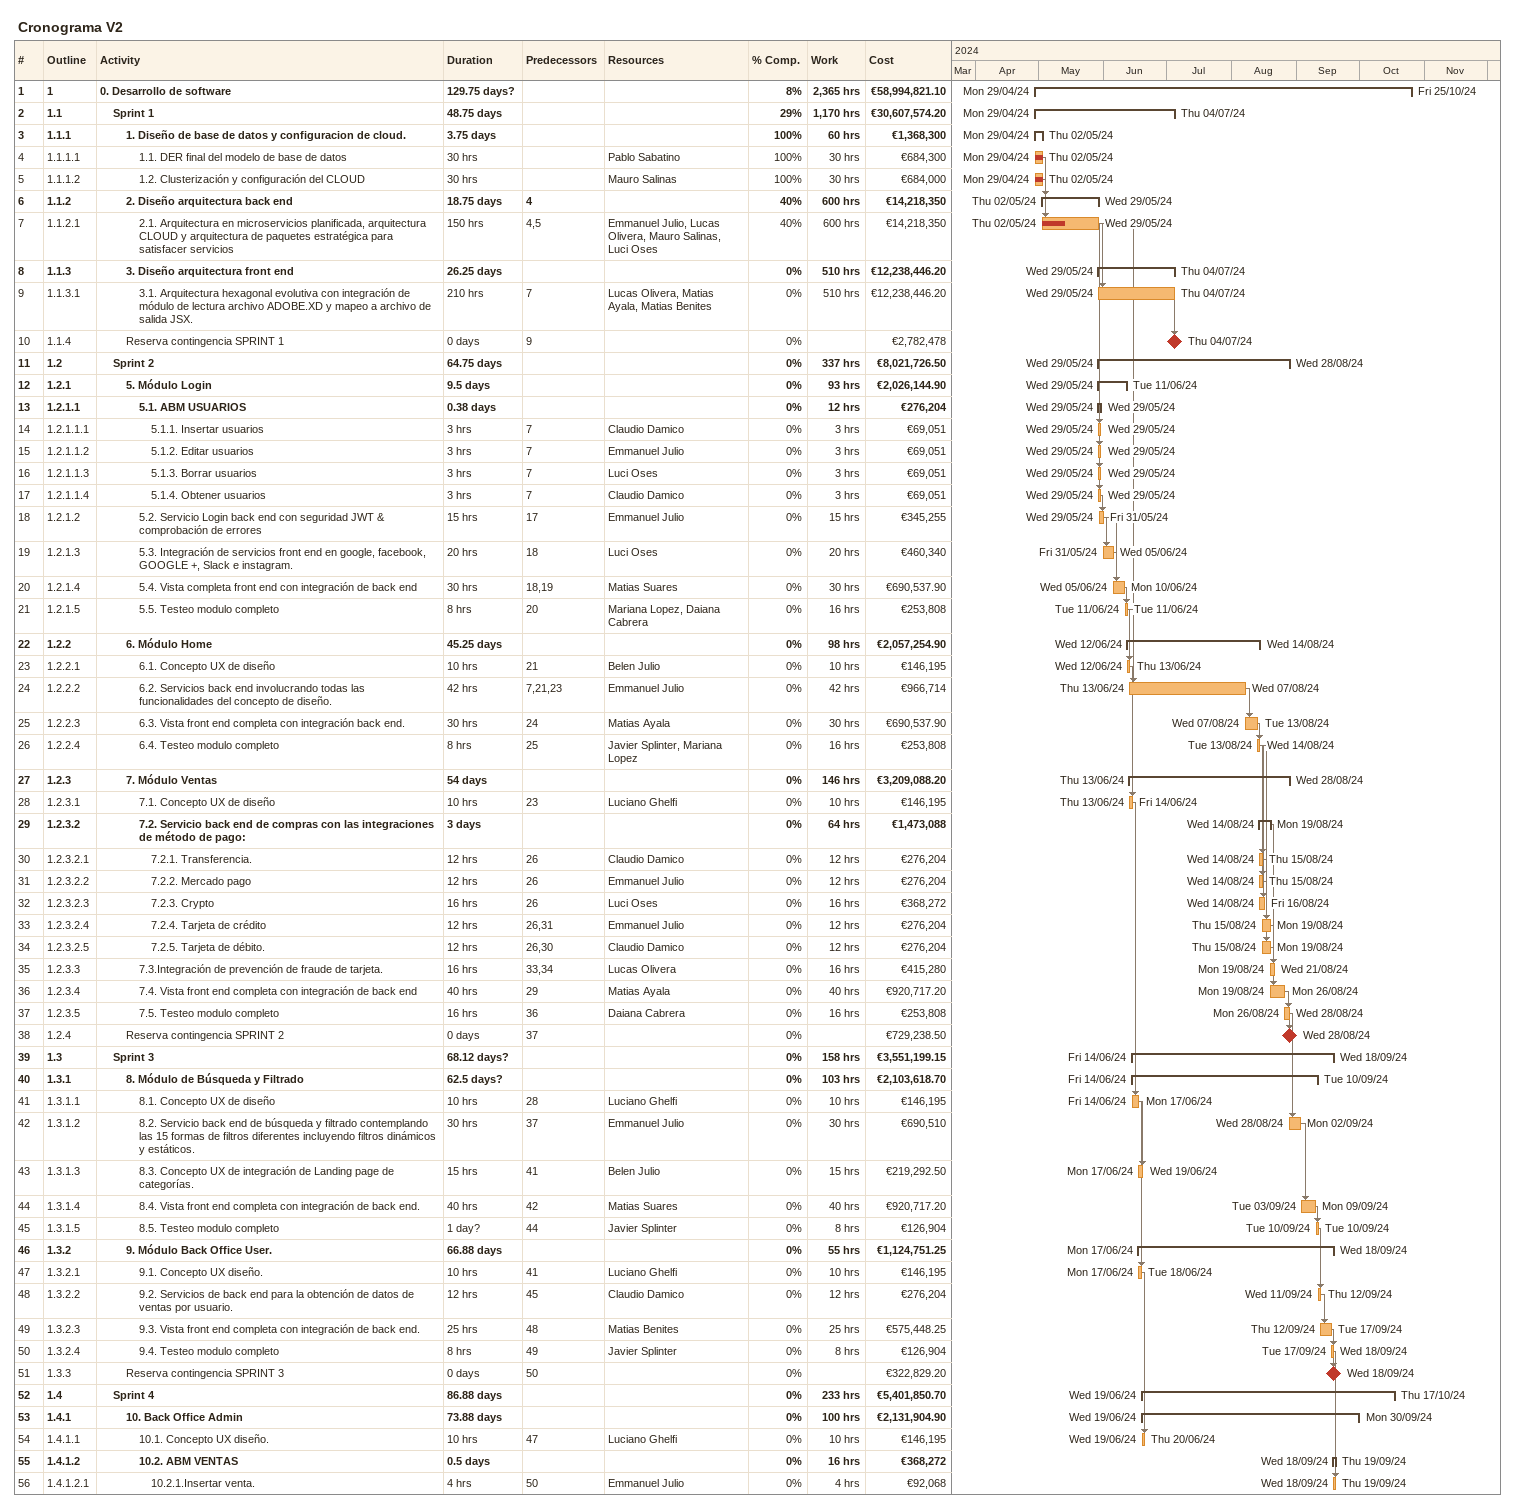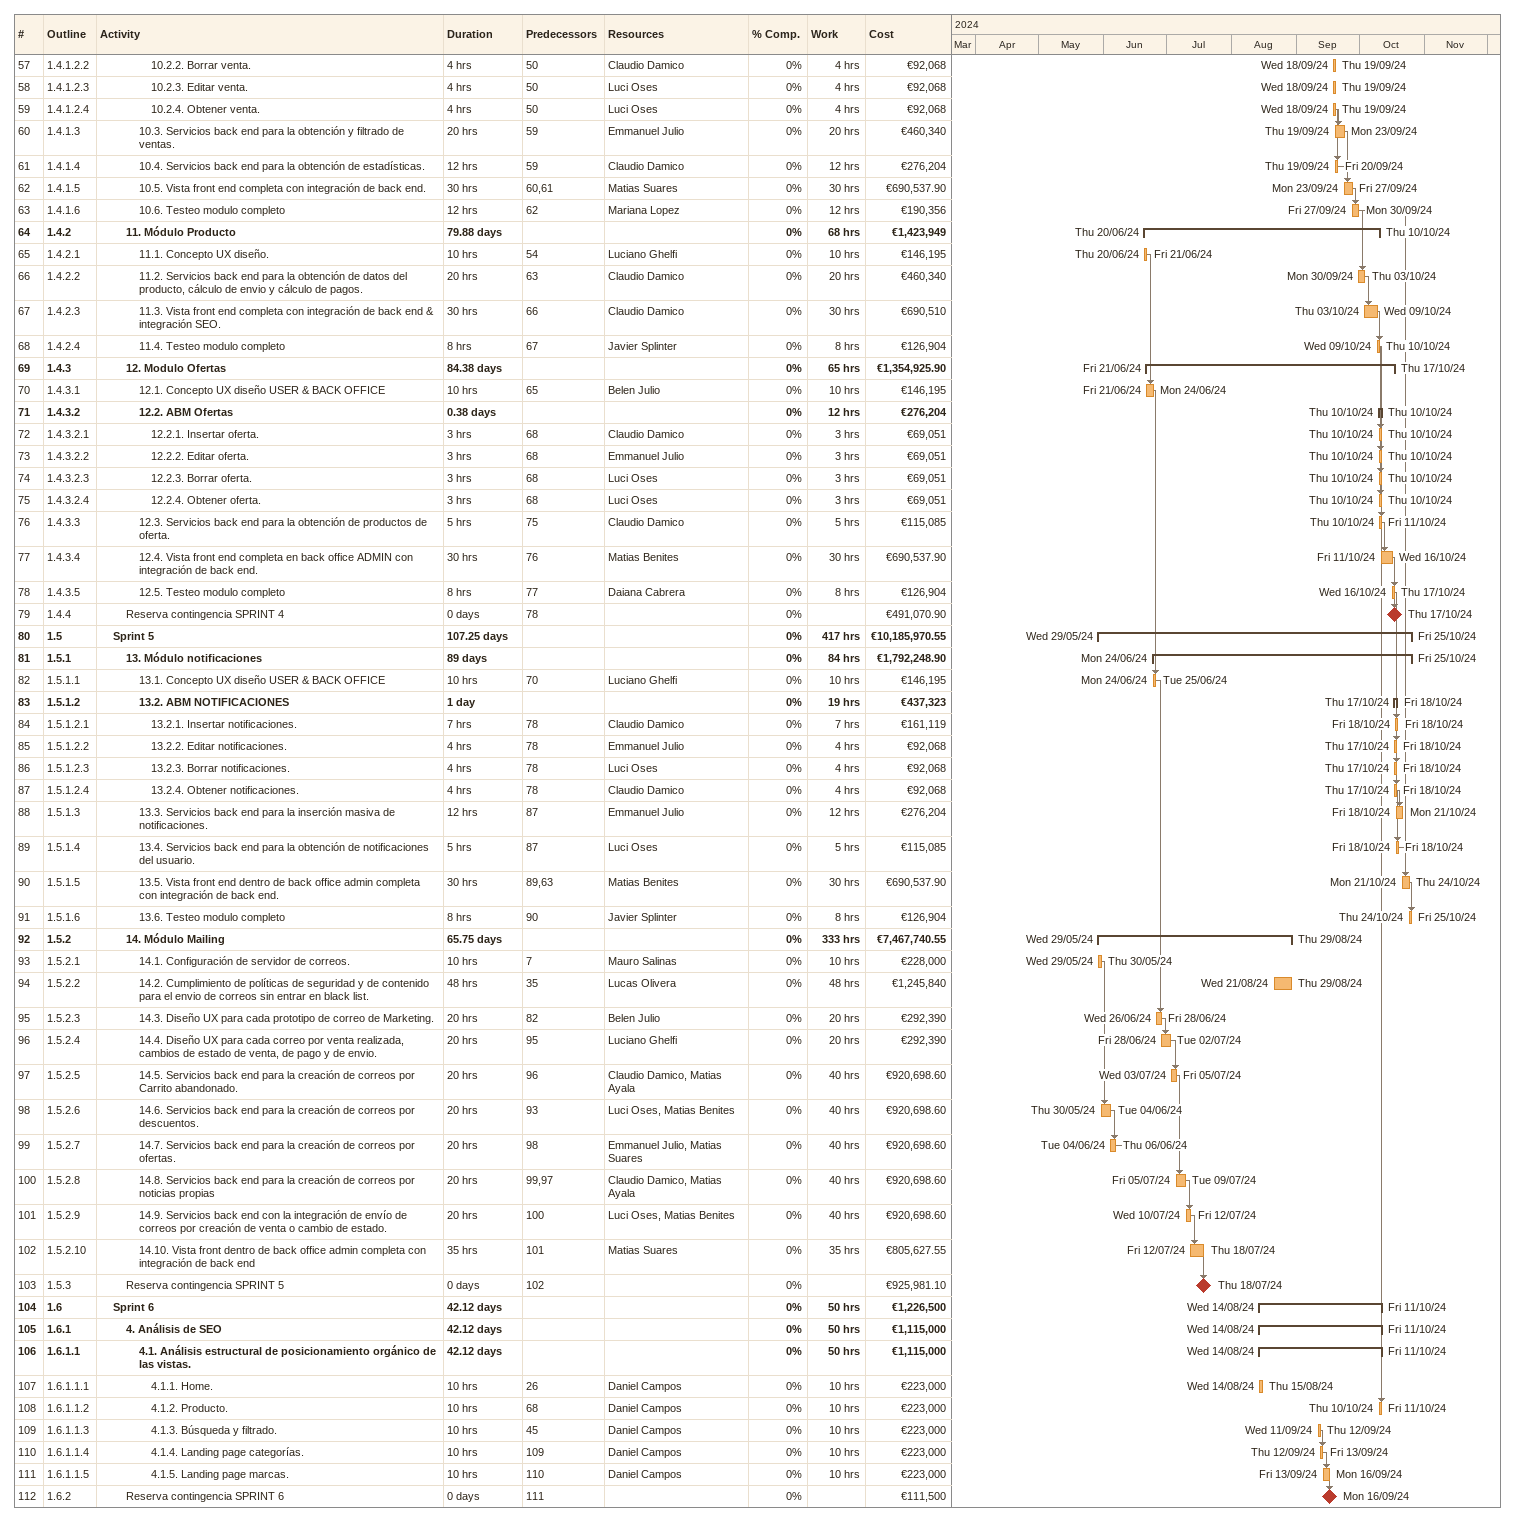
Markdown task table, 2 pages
Cronograma V2

| ID | WBS | Task | Duration | Start | Finish | Predecessors | Resources | % complete | Work (h) | Cost (€) |
|---|---|---|---|---|---|---|---|---|---|---|
| 1 | 1 | **0. Desarrollo de software** | 129.75d? | 2024-04-29 | 2024-10-25 |  |  | 8 | 2365 | 58994821.10 |
| 2 | 1.1 | **Sprint 1** | 48.75d | 2024-04-29 | 2024-07-04 |  |  | 29 | 1170 | 30607574.20 |
| 3 | 1.1.1 | **1. Diseño de base de datos y configuracion de cloud.** | 3.75d | 2024-04-29 | 2024-05-02 |  |  | 100 | 60 | 1368300 |
| 4 | 1.1.1.1 | 1.1. DER final del modelo de base de datos | 30h | 2024-04-29 | 2024-05-02 |  | Pablo Sabatino | 100 | 30 | 684300 |
| 5 | 1.1.1.2 | 1.2. Clusterización y configuración del CLOUD | 30h | 2024-04-29 | 2024-05-02 |  | Mauro Salinas | 100 | 30 | 684000 |
| 6 | 1.1.2 | **2. Diseño arquitectura back end** | 18.75d | 2024-05-02 | 2024-05-29 | 4 |  | 40 | 600 | 14218350 |
| 7 | 1.1.2.1 | 2.1. Arquitectura en microservicios planificada, arquitectura CLOUD y arquitectura de paquetes estratégica para satisfacer servicios | 150h | 2024-05-02 | 2024-05-29 | 4, 5 | Emmanuel Julio, Lucas Olivera, Mauro Salinas, Luci Oses | 40 | 600 | 14218350 |
| 8 | 1.1.3 | **3. Diseño arquitectura front end** | 26.25d | 2024-05-29 | 2024-07-04 |  |  | 0 | 510 | 12238446.20 |
| 9 | 1.1.3.1 | 3.1. Arquitectura hexagonal evolutiva con integración de módulo de lectura archivo ADOBE.XD y mapeo a archivo de salida JSX. | 210h | 2024-05-29 | 2024-07-04 | 7 | Lucas Olivera, Matias Ayala, Matias Benites | 0 | 510 | 12238446.20 |
| 10 | 1.1.4 | Reserva contingencia SPRINT 1 | 0d | 2024-07-04 | 2024-07-04 | 9 |  | 0 |  | 2782478 |
| 11 | 1.2 | **Sprint 2** | 64.75d | 2024-05-29 | 2024-08-28 |  |  | 0 | 337 | 8021726.50 |
| 12 | 1.2.1 | **5. Módulo Login** | 9.5d | 2024-05-29 | 2024-06-11 |  |  | 0 | 93 | 2026144.90 |
| 13 | 1.2.1.1 | **5.1. ABM USUARIOS** | 0.38d | 2024-05-29 | 2024-05-29 |  |  | 0 | 12 | 276204 |
| 14 | 1.2.1.1.1 | 5.1.1. Insertar usuarios | 3h | 2024-05-29 | 2024-05-29 | 7 | Claudio Damico | 0 | 3 | 69051 |
| 15 | 1.2.1.1.2 | 5.1.2. Editar usuarios | 3h | 2024-05-29 | 2024-05-29 | 7 | Emmanuel Julio | 0 | 3 | 69051 |
| 16 | 1.2.1.1.3 | 5.1.3. Borrar usuarios | 3h | 2024-05-29 | 2024-05-29 | 7 | Luci Oses | 0 | 3 | 69051 |
| 17 | 1.2.1.1.4 | 5.1.4. Obtener usuarios | 3h | 2024-05-29 | 2024-05-29 | 7 | Claudio Damico | 0 | 3 | 69051 |
| 18 | 1.2.1.2 | 5.2. Servicio Login back end con seguridad JWT & comprobación de errores | 15h | 2024-05-29 | 2024-05-31 | 17 | Emmanuel Julio | 0 | 15 | 345255 |
| 19 | 1.2.1.3 | 5.3. Integración de servicios front end en google, facebook, GOOGLE +, Slack e instagram. | 20h | 2024-05-31 | 2024-06-05 | 18 | Luci Oses | 0 | 20 | 460340 |
| 20 | 1.2.1.4 | 5.4. Vista completa front end con integración de back end | 30h | 2024-06-05 | 2024-06-10 | 18, 19 | Matias Suares | 0 | 30 | 690537.90 |
| 21 | 1.2.1.5 | 5.5. Testeo modulo completo | 8h | 2024-06-11 | 2024-06-11 | 20 | Mariana Lopez, Daiana Cabrera | 0 | 16 | 253808 |
| 22 | 1.2.2 | **6. Módulo Home** | 45.25d | 2024-06-12 | 2024-08-14 |  |  | 0 | 98 | 2057254.90 |
| 23 | 1.2.2.1 | 6.1. Concepto UX de diseño | 10h | 2024-06-12 | 2024-06-13 | 21 | Belen Julio | 0 | 10 | 146195 |
| 24 | 1.2.2.2 | 6.2. Servicios back end involucrando todas las funcionalidades del concepto de diseño. | 42h | 2024-06-13 | 2024-08-07 | 7, 21, 23 | Emmanuel Julio | 0 | 42 | 966714 |
| 25 | 1.2.2.3 | 6.3. Vista front end completa con integración back end. | 30h | 2024-08-07 | 2024-08-13 | 24 | Matias Ayala | 0 | 30 | 690537.90 |
| 26 | 1.2.2.4 | 6.4. Testeo modulo completo | 8h | 2024-08-13 | 2024-08-14 | 25 | Javier Splinter, Mariana Lopez | 0 | 16 | 253808 |
| 27 | 1.2.3 | **7. Módulo Ventas** | 54d | 2024-06-13 | 2024-08-28 |  |  | 0 | 146 | 3209088.20 |
| 28 | 1.2.3.1 | 7.1. Concepto UX de diseño | 10h | 2024-06-13 | 2024-06-14 | 23 | Luciano Ghelfi | 0 | 10 | 146195 |
| 29 | 1.2.3.2 | **7.2. Servicio back end de compras con las integraciones de método de pago:** | 3d | 2024-08-14 | 2024-08-19 |  |  | 0 | 64 | 1473088 |
| 30 | 1.2.3.2.1 | 7.2.1. Transferencia. | 12h | 2024-08-14 | 2024-08-15 | 26 | Claudio Damico | 0 | 12 | 276204 |
| 31 | 1.2.3.2.2 | 7.2.2. Mercado pago | 12h | 2024-08-14 | 2024-08-15 | 26 | Emmanuel Julio | 0 | 12 | 276204 |
| 32 | 1.2.3.2.3 | 7.2.3. Crypto | 16h | 2024-08-14 | 2024-08-16 | 26 | Luci Oses | 0 | 16 | 368272 |
| 33 | 1.2.3.2.4 | 7.2.4. Tarjeta de crédito | 12h | 2024-08-15 | 2024-08-19 | 26, 31 | Emmanuel Julio | 0 | 12 | 276204 |
| 34 | 1.2.3.2.5 | 7.2.5. Tarjeta de débito. | 12h | 2024-08-15 | 2024-08-19 | 26, 30 | Claudio Damico | 0 | 12 | 276204 |
| 35 | 1.2.3.3 | 7.3.Integración de prevención de fraude de tarjeta. | 16h | 2024-08-19 | 2024-08-21 | 33, 34 | Lucas Olivera | 0 | 16 | 415280 |
| 36 | 1.2.3.4 | 7.4. Vista front end completa con integración de back end | 40h | 2024-08-19 | 2024-08-26 | 29 | Matias Ayala | 0 | 40 | 920717.20 |
| 37 | 1.2.3.5 | 7.5. Testeo modulo completo | 16h | 2024-08-26 | 2024-08-28 | 36 | Daiana Cabrera | 0 | 16 | 253808 |
| 38 | 1.2.4 | Reserva contingencia SPRINT 2 | 0d | 2024-08-28 | 2024-08-28 | 37 |  | 0 |  | 729238.50 |
| 39 | 1.3 | **Sprint 3** | 68.12d? | 2024-06-14 | 2024-09-18 |  |  | 0 | 158 | 3551199.15 |
| 40 | 1.3.1 | **8. Módulo de Búsqueda y Filtrado** | 62.5d? | 2024-06-14 | 2024-09-10 |  |  | 0 | 103 | 2103618.70 |
| 41 | 1.3.1.1 | 8.1. Concepto UX de diseño | 10h | 2024-06-14 | 2024-06-17 | 28 | Luciano Ghelfi | 0 | 10 | 146195 |
| 42 | 1.3.1.2 | 8.2. Servicio back end de búsqueda y filtrado contemplando las 15 formas de filtros diferentes incluyendo filtros dinámicos y estáticos. | 30h | 2024-08-28 | 2024-09-02 | 37 | Emmanuel Julio | 0 | 30 | 690510 |
| 43 | 1.3.1.3 | 8.3. Concepto UX de integración de Landing page de categorías. | 15h | 2024-06-17 | 2024-06-19 | 41 | Belen Julio | 0 | 15 | 219292.50 |
| 44 | 1.3.1.4 | 8.4. Vista front end completa con integración de back end. | 40h | 2024-09-03 | 2024-09-09 | 42 | Matias Suares | 0 | 40 | 920717.20 |
| 45 | 1.3.1.5 | 8.5. Testeo modulo completo | 1d? | 2024-09-10 | 2024-09-10 | 44 | Javier Splinter | 0 | 8 | 126904 |
| 46 | 1.3.2 | **9. Módulo Back Office User.** | 66.88d | 2024-06-17 | 2024-09-18 |  |  | 0 | 55 | 1124751.25 |
| 47 | 1.3.2.1 | 9.1. Concepto UX diseño. | 10h | 2024-06-17 | 2024-06-18 | 41 | Luciano Ghelfi | 0 | 10 | 146195 |
| 48 | 1.3.2.2 | 9.2. Servicios de back end para la obtención de datos de ventas por usuario. | 12h | 2024-09-11 | 2024-09-12 | 45 | Claudio Damico | 0 | 12 | 276204 |
| 49 | 1.3.2.3 | 9.3. Vista front end completa con integración de back end. | 25h | 2024-09-12 | 2024-09-17 | 48 | Matias Benites | 0 | 25 | 575448.25 |
| 50 | 1.3.2.4 | 9.4. Testeo modulo completo | 8h | 2024-09-17 | 2024-09-18 | 49 | Javier Splinter | 0 | 8 | 126904 |
| 51 | 1.3.3 | Reserva contingencia SPRINT 3 | 0d | 2024-09-18 | 2024-09-18 | 50 |  | 0 |  | 322829.20 |
| 52 | 1.4 | **Sprint 4** | 86.88d | 2024-06-19 | 2024-10-17 |  |  | 0 | 233 | 5401850.70 |
| 53 | 1.4.1 | **10. Back Office Admin** | 73.88d | 2024-06-19 | 2024-09-30 |  |  | 0 | 100 | 2131904.90 |
| 54 | 1.4.1.1 | 10.1. Concepto UX diseño. | 10h | 2024-06-19 | 2024-06-20 | 47 | Luciano Ghelfi | 0 | 10 | 146195 |
| 55 | 1.4.1.2 | **10.2. ABM VENTAS** | 0.5d | 2024-09-18 | 2024-09-19 |  |  | 0 | 16 | 368272 |
| 56 | 1.4.1.2.1 | 10.2.1.Insertar venta. | 4h | 2024-09-18 | 2024-09-19 | 50 | Emmanuel Julio | 0 | 4 | 92068 |
| 57 | 1.4.1.2.2 | 10.2.2. Borrar venta. | 4h | 2024-09-18 | 2024-09-19 | 50 | Claudio Damico | 0 | 4 | 92068 |
| 58 | 1.4.1.2.3 | 10.2.3. Editar venta. | 4h | 2024-09-18 | 2024-09-19 | 50 | Luci Oses | 0 | 4 | 92068 |
| 59 | 1.4.1.2.4 | 10.2.4. Obtener venta. | 4h | 2024-09-18 | 2024-09-19 | 50 | Luci Oses | 0 | 4 | 92068 |
| 60 | 1.4.1.3 | 10.3. Servicios back end para la obtención y filtrado de ventas. | 20h | 2024-09-19 | 2024-09-23 | 59 | Emmanuel Julio | 0 | 20 | 460340 |
| 61 | 1.4.1.4 | 10.4. Servicios back end para la obtención de estadísticas. | 12h | 2024-09-19 | 2024-09-20 | 59 | Claudio Damico | 0 | 12 | 276204 |
| 62 | 1.4.1.5 | 10.5. Vista front end completa con integración de back end. | 30h | 2024-09-23 | 2024-09-27 | 60, 61 | Matias Suares | 0 | 30 | 690537.90 |
| 63 | 1.4.1.6 | 10.6. Testeo modulo completo | 12h | 2024-09-27 | 2024-09-30 | 62 | Mariana Lopez | 0 | 12 | 190356 |
| 64 | 1.4.2 | **11. Módulo Producto** | 79.88d | 2024-06-20 | 2024-10-10 |  |  | 0 | 68 | 1423949 |
| 65 | 1.4.2.1 | 11.1. Concepto UX diseño. | 10h | 2024-06-20 | 2024-06-21 | 54 | Luciano Ghelfi | 0 | 10 | 146195 |
| 66 | 1.4.2.2 | 11.2. Servicios back end para la obtención de datos del producto, cálculo de envio y cálculo de pagos. | 20h | 2024-09-30 | 2024-10-03 | 63 | Claudio Damico | 0 | 20 | 460340 |
| 67 | 1.4.2.3 | 11.3. Vista front end completa con integración de back end & integración SEO. | 30h | 2024-10-03 | 2024-10-09 | 66 | Claudio Damico | 0 | 30 | 690510 |
| 68 | 1.4.2.4 | 11.4. Testeo modulo completo | 8h | 2024-10-09 | 2024-10-10 | 67 | Javier Splinter | 0 | 8 | 126904 |
| 69 | 1.4.3 | **12. Modulo Ofertas** | 84.38d | 2024-06-21 | 2024-10-17 |  |  | 0 | 65 | 1354925.90 |
| 70 | 1.4.3.1 | 12.1. Concepto UX diseño USER & BACK OFFICE | 10h | 2024-06-21 | 2024-06-24 | 65 | Belen Julio | 0 | 10 | 146195 |
| 71 | 1.4.3.2 | **12.2. ABM Ofertas** | 0.38d | 2024-10-10 | 2024-10-10 |  |  | 0 | 12 | 276204 |
| 72 | 1.4.3.2.1 | 12.2.1. Insertar oferta. | 3h | 2024-10-10 | 2024-10-10 | 68 | Claudio Damico | 0 | 3 | 69051 |
| 73 | 1.4.3.2.2 | 12.2.2. Editar oferta. | 3h | 2024-10-10 | 2024-10-10 | 68 | Emmanuel Julio | 0 | 3 | 69051 |
| 74 | 1.4.3.2.3 | 12.2.3. Borrar oferta. | 3h | 2024-10-10 | 2024-10-10 | 68 | Luci Oses | 0 | 3 | 69051 |
| 75 | 1.4.3.2.4 | 12.2.4. Obtener oferta. | 3h | 2024-10-10 | 2024-10-10 | 68 | Luci Oses | 0 | 3 | 69051 |
| 76 | 1.4.3.3 | 12.3. Servicios back end para la obtención de productos de oferta. | 5h | 2024-10-10 | 2024-10-11 | 75 | Claudio Damico | 0 | 5 | 115085 |
| 77 | 1.4.3.4 | 12.4. Vista front end completa en back office ADMIN con integración de back end. | 30h | 2024-10-11 | 2024-10-16 | 76 | Matias Benites | 0 | 30 | 690537.90 |
| 78 | 1.4.3.5 | 12.5. Testeo modulo completo | 8h | 2024-10-16 | 2024-10-17 | 77 | Daiana Cabrera | 0 | 8 | 126904 |
| 79 | 1.4.4 | Reserva contingencia SPRINT 4 | 0d | 2024-10-17 | 2024-10-17 | 78 |  | 0 |  | 491070.90 |
| 80 | 1.5 | **Sprint 5** | 107.25d | 2024-05-29 | 2024-10-25 |  |  | 0 | 417 | 10185970.55 |
| 81 | 1.5.1 | **13. Módulo notificaciones** | 89d | 2024-06-24 | 2024-10-25 |  |  | 0 | 84 | 1792248.90 |
| 82 | 1.5.1.1 | 13.1. Concepto UX diseño USER & BACK OFFICE | 10h | 2024-06-24 | 2024-06-25 | 70 | Luciano Ghelfi | 0 | 10 | 146195 |
| 83 | 1.5.1.2 | **13.2. ABM NOTIFICACIONES** | 1d | 2024-10-17 | 2024-10-18 |  |  | 0 | 19 | 437323 |
| 84 | 1.5.1.2.1 | 13.2.1. Insertar notificaciones. | 7h | 2024-10-18 | 2024-10-18 | 78 | Claudio Damico | 0 | 7 | 161119 |
| 85 | 1.5.1.2.2 | 13.2.2. Editar notificaciones. | 4h | 2024-10-17 | 2024-10-18 | 78 | Emmanuel Julio | 0 | 4 | 92068 |
| 86 | 1.5.1.2.3 | 13.2.3. Borrar notificaciones. | 4h | 2024-10-17 | 2024-10-18 | 78 | Luci Oses | 0 | 4 | 92068 |
| 87 | 1.5.1.2.4 | 13.2.4. Obtener notificaciones. | 4h | 2024-10-17 | 2024-10-18 | 78 | Claudio Damico | 0 | 4 | 92068 |
| 88 | 1.5.1.3 | 13.3. Servicios back end para la inserción masiva de notificaciones. | 12h | 2024-10-18 | 2024-10-21 | 87 | Emmanuel Julio | 0 | 12 | 276204 |
| 89 | 1.5.1.4 | 13.4. Servicios back end para la obtención de notificaciones del usuario. | 5h | 2024-10-18 | 2024-10-18 | 87 | Luci Oses | 0 | 5 | 115085 |
| 90 | 1.5.1.5 | 13.5. Vista front end dentro de back office admin completa con integración de back end. | 30h | 2024-10-21 | 2024-10-24 | 89, 63 | Matias Benites | 0 | 30 | 690537.90 |
| 91 | 1.5.1.6 | 13.6. Testeo modulo completo | 8h | 2024-10-24 | 2024-10-25 | 90 | Javier Splinter | 0 | 8 | 126904 |
| 92 | 1.5.2 | **14. Módulo Mailing** | 65.75d | 2024-05-29 | 2024-08-29 |  |  | 0 | 333 | 7467740.55 |
| 93 | 1.5.2.1 | 14.1. Configuración de servidor de correos. | 10h | 2024-05-29 | 2024-05-30 | 7 | Mauro Salinas | 0 | 10 | 228000 |
| 94 | 1.5.2.2 | 14.2. Cumplimiento de políticas de seguridad y de contenido para el envio de correos sin entrar en black list. | 48h | 2024-08-21 | 2024-08-29 | 35 | Lucas Olivera | 0 | 48 | 1245840 |
| 95 | 1.5.2.3 | 14.3. Diseño UX para cada prototipo de correo de Marketing. | 20h | 2024-06-26 | 2024-06-28 | 82 | Belen Julio | 0 | 20 | 292390 |
| 96 | 1.5.2.4 | 14.4. Diseño UX para cada correo por venta realizada, cambios de estado de venta, de pago y de envio. | 20h | 2024-06-28 | 2024-07-02 | 95 | Luciano Ghelfi | 0 | 20 | 292390 |
| 97 | 1.5.2.5 | 14.5. Servicios back end para la creación de correos por Carrito abandonado. | 20h | 2024-07-03 | 2024-07-05 | 96 | Claudio Damico, Matias Ayala | 0 | 40 | 920698.60 |
| 98 | 1.5.2.6 | 14.6. Servicios back end para la creación de correos por descuentos. | 20h | 2024-05-30 | 2024-06-04 | 93 | Luci Oses, Matias Benites | 0 | 40 | 920698.60 |
| 99 | 1.5.2.7 | 14.7. Servicios back end para la creación de correos por ofertas. | 20h | 2024-06-04 | 2024-06-06 | 98 | Emmanuel Julio, Matias Suares | 0 | 40 | 920698.60 |
| 100 | 1.5.2.8 | 14.8. Servicios back end para la creación de correos por noticias propias | 20h | 2024-07-05 | 2024-07-09 | 99, 97 | Claudio Damico, Matias Ayala | 0 | 40 | 920698.60 |
| 101 | 1.5.2.9 | 14.9. Servicios back end con la integración de envío de correos por creación de venta o cambio de estado. | 20h | 2024-07-10 | 2024-07-12 | 100 | Luci Oses, Matias Benites | 0 | 40 | 920698.60 |
| 102 | 1.5.2.10 | 14.10. Vista front dentro de back office admin completa con integración de back end | 35h | 2024-07-12 | 2024-07-18 | 101 | Matias Suares | 0 | 35 | 805627.55 |
| 103 | 1.5.3 | Reserva contingencia SPRINT 5 | 0d | 2024-07-18 | 2024-07-18 | 102 |  | 0 |  | 925981.10 |
| 104 | 1.6 | **Sprint 6** | 42.12d | 2024-08-14 | 2024-10-11 |  |  | 0 | 50 | 1226500 |
| 105 | 1.6.1 | **4. Análisis de SEO** | 42.12d | 2024-08-14 | 2024-10-11 |  |  | 0 | 50 | 1115000 |
| 106 | 1.6.1.1 | **4.1. Análisis estructural de posicionamiento orgánico de las vistas.** | 42.12d | 2024-08-14 | 2024-10-11 |  |  | 0 | 50 | 1115000 |
| 107 | 1.6.1.1.1 | 4.1.1. Home. | 10h | 2024-08-14 | 2024-08-15 | 26 | Daniel Campos | 0 | 10 | 223000 |
| 108 | 1.6.1.1.2 | 4.1.2. Producto. | 10h | 2024-10-10 | 2024-10-11 | 68 | Daniel Campos | 0 | 10 | 223000 |
| 109 | 1.6.1.1.3 | 4.1.3. Búsqueda y filtrado. | 10h | 2024-09-11 | 2024-09-12 | 45 | Daniel Campos | 0 | 10 | 223000 |
| 110 | 1.6.1.1.4 | 4.1.4. Landing page categorías. | 10h | 2024-09-12 | 2024-09-13 | 109 | Daniel Campos | 0 | 10 | 223000 |
| 111 | 1.6.1.1.5 | 4.1.5. Landing page marcas. | 10h | 2024-09-13 | 2024-09-16 | 110 | Daniel Campos | 0 | 10 | 223000 |
| 112 | 1.6.2 | Reserva contingencia SPRINT 6 | 0d | 2024-09-16 | 2024-09-16 | 111 |  | 0 |  | 111500 |
